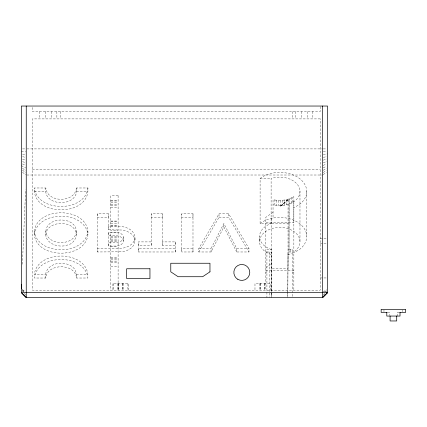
<?xml version="1.0" encoding="UTF-8"?>
<svg xmlns="http://www.w3.org/2000/svg" width="427" height="427" viewBox="0 0 427 427"><rect width="100%" height="100%" fill="white"/><g stroke="black" fill="none" stroke-linecap="round" stroke-linejoin="round"><path stroke-width="0.32" stroke-dasharray="2.13 1.6" d="M134.895 240.871C134.911 237.508 132.765 234.62 129.995 232.907A16.813 11.887 0 0 0 121.471 230.009L108.613 229.817L108.613 226.353L121.471 226.545A16.813 11.887 0 0 1 129.989 229.443C136.832 233.318 136.816 245.007 129.995 248.888A16.813 11.887 0 0 1 121.471 251.786L97.425 251.978L97.425 213.836L108.613 213.836L108.613 217.3L97.425 217.3L97.425 213.836M108.613 246.069L108.613 232.256C113.304 232.598 119.416 231.05 122.837 235.234L123.403 237.407L123.403 240.871L122.848 243.08C119.432 247.254 113.299 245.738 108.613 246.069L108.613 242.605C113.299 242.274 119.432 243.79 122.848 239.616L123.403 237.407M108.613 229.817L108.613 213.836M175.358 241.901L175.358 245.37L162.409 245.37L162.409 241.901L175.358 241.901L175.358 251.978L138.268 251.978L138.268 241.901L151.222 241.901L151.222 245.37L138.268 245.37L138.268 241.901M151.222 245.37L151.222 213.836L162.409 213.836L162.409 217.3L151.222 217.3L151.222 213.836M162.409 245.37L162.409 213.836M192.988 213.836L192.988 251.978L181.801 251.978L181.801 213.836L192.988 213.836L192.988 217.3L181.801 217.3L181.801 213.836M259.573 241.431L259.573 236.238A20.208 14.288 0 0 1 270.766 223.711L271.108 223.604L271.108 178.571L272.442 178.15A20.208 14.288 0 0 1 296.685 183.637A20.208 14.288 0 0 1 294.112 201.544C288.033 205.643 280.08 206.503 273.04 204.8M274.876 205.211L274.876 200.012L273.04 199.601L273.04 217.45L271.818 218.314L271.818 292.351M284.403 205.259L284.403 200.066L289.746 198.699L293.861 196.505L293.861 222.643L265.695 222.643M286.255 204.88L286.255 199.687M287.798 292.351L288.044 252.015L292.639 251.999M288.044 249.416L289.004 249.149L289.004 198.918L280.144 206.487L288.044 199.185L288.044 268.546L271.818 268.546M289.746 203.898L289.746 198.699L280.144 206.487M291.299 203.209L291.299 198.011M292.757 202.419L292.762 197.226M299.973 241.202L299.978 190.97M287.798 297.373L288.044 252.015M288.988 251.749L289.116 204.085M22.412 264.249L25.62 189.663M45.854 231.285C46.212 222.35 56.898 218.966 64.429 220.273A13.68 9.672 0 0 1 72.216 223.374C79.886 229.144 77.084 243.246 67.338 245.087C58.024 248.423 43.607 243.048 45.854 231.285C47.264 246.347 75.019 246.347 76.428 231.285M45.854 234.749C46.212 225.814 56.898 222.43 64.429 223.737A13.68 9.672 0 0 1 72.216 226.838C74.656 228.739 76.428 231.583 76.428 234.749M45.822 278.036C43.682 267.596 55.494 261.602 64.397 263.56A13.68 9.672 0 0 1 72.184 266.661C75.857 269.213 76.876 273.814 76.396 278.036L87.893 278.009C85.085 253.35 37.133 253.35 34.325 278.009L45.822 278.036C46.18 269.101 56.866 265.717 64.397 267.024A13.68 9.672 0 0 1 72.184 270.126C74.624 272.026 76.396 274.871 76.396 278.036M76.428 187.997C75.019 203.06 47.264 203.06 45.854 187.997L34.363 187.971C32.1 217.156 90.188 217.156 87.925 187.971L76.428 187.997C79.689 207.474 42.593 207.474 45.854 187.997M134.895 237.407C134.911 240.78 132.781 243.705 129.995 245.424A16.813 11.887 0 0 1 121.471 248.322L97.425 248.514L97.425 251.978M34.363 231.258C37.218 205.355 90.054 206.871 87.925 234.722C85.042 260.593 32.249 259.088 34.363 231.258C37.192 255.89 85.09 255.89 87.925 231.258M34.363 234.722C37.17 210.063 85.117 210.063 87.925 234.722M87.925 187.971C85.09 212.603 37.192 212.603 34.363 187.971M211.055 251.978L211.055 248.514L223.849 223.481L236.723 248.514L236.723 251.978L248.989 251.978L248.989 248.514L228.68 213.836L219.024 213.836L198.795 248.514L198.795 251.978L211.055 251.978L223.849 226.945L223.849 223.481M198.795 251.978L219.024 217.3L219.024 213.836M271.108 223.604L260.102 223.604L260.102 178.571L260.726 177.995A26.944 19.055 0 0 1 298.831 177.995A26.944 19.055 0 0 1 298.831 204.939L293.861 207.634M260.102 223.604L260.726 223.027A26.944 19.055 0 0 1 298.831 223.027A26.944 19.055 0 0 1 298.831 249.976L293.861 252.672M323.623 294.993L324.605 294.107M323.623 294.32L324.605 293.472M325.587 291.929L326.564 291.129M324.605 291.892L326.564 290.392M323.191 174.627L326.458 172.316M273.04 212.251L265.695 217.45L265.695 290.195M265.695 267.681L271.818 263.347M323.191 291.967L326.458 289.655M323.191 172.535L326.458 170.426M323.191 170.288L326.458 168.366M323.191 167.912L326.458 166.204M323.191 165.42L326.458 163.936M323.26 162.799L326.933 161.395M323.26 160.125L326.933 158.993M288.044 254.615L289.746 254.129A20.208 14.288 0 0 0 295.222 232.48A20.208 14.288 0 0 0 264.121 232.662A20.208 14.288 0 0 0 270.099 254.241L271.818 254.7M323.26 157.382L326.933 156.528M323.26 154.585L327.546 153.917M274.876 200.012L278.676 200.423L284.403 200.066M323.26 151.756L326.933 151.468M76.428 191.461L87.925 191.435M76.396 274.572L87.893 274.545C85.085 249.886 37.133 249.886 34.325 274.545L45.822 274.572M22.572 148.906L25.636 148.906M26.917 148.906L322.647 148.906M323.26 148.906L326.933 148.906M32.372 169.818L320.197 169.818M26.917 175.011L322.647 175.011M260.102 178.571L271.108 178.571M110.758 200.274L118.108 200.274M110.758 200.994L118.108 200.994M110.758 202.724L118.108 202.724M110.758 204.458L118.108 204.458M110.758 205.173L118.108 205.173M110.758 207.276L118.108 207.276M219.024 217.3L228.68 217.3L248.989 251.978M110.758 221.063L118.108 221.063M110.758 221.778L118.108 221.778M110.758 223.513L118.108 223.513M271.818 223.513L288.044 223.513M110.758 225.242L118.108 225.242M110.758 225.963L118.108 225.963M110.758 236.649L118.108 236.649M110.758 237.369L118.108 237.369M320.197 238.757L326.933 238.757M110.758 239.099L118.108 239.099M110.758 240.833L118.108 240.833M110.758 241.549L118.108 241.549M320.197 243.657L327.546 243.657M110.758 246.795L118.108 246.795M198.795 248.514L211.055 248.514M236.723 248.514L248.989 248.514M266.918 251.999L271.818 252.106L271.785 297.373L271.423 249.395L266.918 249.4L266.918 297.373M289.004 249.149L292.639 249.4L292.639 297.544M110.758 257.433L118.108 257.433M110.758 258.154L118.108 258.154M110.758 259.883L118.108 259.883M110.758 261.618L118.108 261.618M110.758 262.333L118.108 262.333M110.758 266.816L118.108 266.816M265.695 270.275L293.861 270.275M292.639 272.874L293.861 272.874M265.695 272.874L266.918 272.874M320.197 277.95L327.546 277.95M387.727 312.388L389.605 312.388L389.605 315.446M399.192 312.388L397.201 312.388L397.201 316.06M34.363 191.435L45.854 191.461M21.35 151.42L25.636 151.756M22.572 154.11L25.636 154.585M22.572 156.666L25.636 157.382M271.423 249.395L270.099 249.048A20.208 14.288 0 0 1 259.573 236.238M22.572 159.18L25.636 160.125M22.572 161.63L25.636 162.799M22.439 163.936L25.705 165.42M21.35 165.66L25.705 167.918M22.439 168.366L25.705 170.288M22.359 289.581L25.396 291.657M22.439 170.192L25.705 172.497M22.439 172.316L26.25 175.011M22.332 290.392L24.291 291.892M22.332 291.129L23.309 291.929M24.291 293.472L25.759 294.747M22.332 289.789L24.782 292.041M223.849 226.945L236.723 251.978M123.403 240.871L122.837 238.698C119.416 234.514 113.304 236.062 108.613 235.72L108.613 232.256M402.832 309.938L402.832 311.774M383.969 309.938L383.969 311.774M320.197 106.654L320.197 111.554L32.372 111.554L32.372 106.654M312.847 111.554L312.847 118.898M307.333 111.554L307.333 118.898M306.725 191.467L306.725 236.499M301.211 111.554L301.211 118.898M295.703 111.554L295.703 118.898M293.861 201.704L293.861 290.195M292.196 111.554L292.196 118.898M290.189 249.4L290.189 251.999M287.798 293.397L287.798 296.941M282.514 200.311L282.514 205.51M280.598 200.434L280.598 205.633M278.676 200.423L278.676 205.622M276.76 200.284L276.76 205.478M271.785 293.397L271.785 296.941M270.28 290.195L270.286 283.459L254.978 283.459L254.978 290.195M269.368 251.999L269.368 297.373M264.799 283.459L264.799 290.195M264.692 283.459L264.692 290.195M260.571 283.459L260.555 290.195M260.465 283.459L260.465 290.195M259.573 283.459L259.568 290.195M228.68 213.836L228.68 217.3M192.988 251.978L192.988 248.514L181.801 248.514L181.801 251.978M175.358 251.978L175.358 248.514L138.268 248.514L138.268 251.978M128.207 290.195L128.207 283.459L112.909 283.459L112.909 290.195M127.908 283.459L127.908 290.195M123.616 283.459L123.616 290.195M122.72 283.459L122.72 290.195M122.618 283.459L122.634 290.195M118.482 283.459L118.498 290.195M118.391 283.459L118.391 290.195M118.108 290.195L118.108 232.171L110.758 232.171L110.758 290.195M117.494 283.459L117.5 290.195M113.208 283.459L113.208 290.195M60.372 111.554L60.372 118.898M56.871 111.554L56.871 118.898M51.347 111.554L51.357 118.898M45.235 111.554L45.246 118.898M39.722 111.554L39.722 118.898M320.197 118.898L32.372 118.898L32.372 290.195L320.197 290.195L320.197 118.898M118.108 195.796L110.758 195.796L110.758 230.441L118.108 230.441L118.108 195.796"/><path stroke-width="0.64" d="M21.35 288.887L21.553 284.222M322.647 297.544L327.546 292.644L327.546 106.04L21.35 106.04L21.35 292.644L26.25 297.544L322.647 297.544L322.647 106.04M322.647 297.48L327.546 292.596L21.35 292.644L26.25 297.48M322.647 297.277L325.764 294.203M326.655 293.328L327.546 292.452M326.655 293.071L327.546 292.207M387.166 312.388L381.156 312.388L381.156 309.324L405.65 309.324L405.65 312.388L399.704 312.388M23.133 294.208L26.25 297.277M400.014 312.388L400.014 316.06L386.787 316.06L386.787 312.388M396.71 316.06L396.71 320.96L390.097 320.96L390.097 316.06M26.25 106.04L26.25 297.544M209.967 271.823L202.617 276.723L178.123 276.723L170.773 271.823L170.773 263.251L209.967 263.251L209.967 271.823M149.952 268.764L126.68 268.764L126.68 278.559L149.952 278.559L149.952 268.764M237.828 279.333A7.964 7.964 0 0 0 249.774 272.437A7.964 7.964 0 0 0 237.828 265.541A7.964 7.964 0 0 0 237.828 279.333"/></g></svg>
